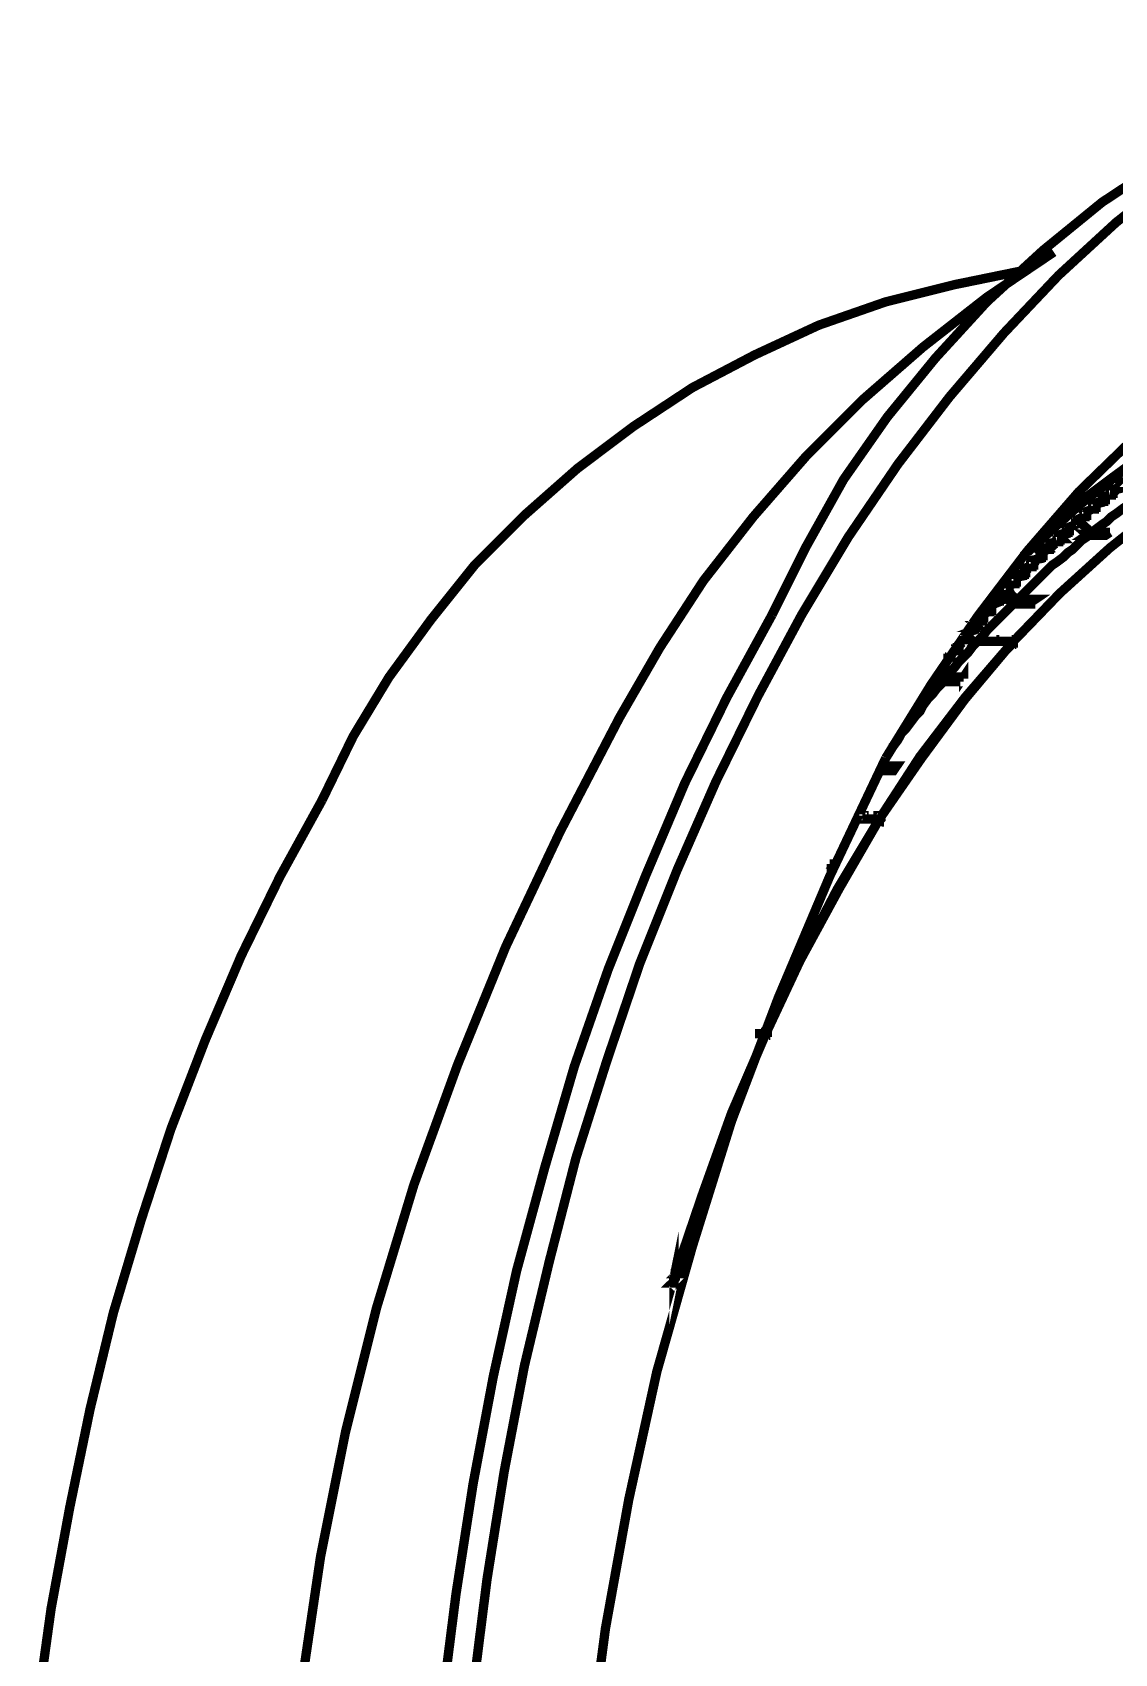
# Model space of a CAD drawing. Extents: x 0.1 to 11.6, y 0.3 to 16.2.
# Drawn here: x 4.107 to 5.265, y 6.283 to 8.018 of the extents above; entities that cross this region are included whole.
import ezdxf

# ---------------------------------------------------------------- set-up
doc = ezdxf.new("R2010")
doc.units = 0
doc.header["$MEASUREMENT"] = 0

msp = doc.modelspace()

# ---------------------------------------------------------------- linework, layer by layer
at = {"color": 0, "const_width": 0.01}
for points in [[(5.61833, 8.01335), (5.53999, 7.98833), (5.46332, 7.95833), (5.38997, 7.92333), (5.31999, 7.88167), (5.25168, 7.83664), (5.18832, 7.785), (5.12831, 7.72999), (5.07335, 7.66997), (5.02165, 7.60667), (4.97499, 7.53999), (4.935, 7.46832), (4.89833, 7.39501)], [(5.33003, 7.86501), (5.26665, 7.815), (5.20503, 7.75836), (5.14665, 7.69667), (5.08832, 7.62831), (5.03331, 7.55664), (4.97999, 7.47835), (4.93001, 7.39501), (4.93001, 7.39501), (4.88336, 7.30832), (4.83832, 7.21669), (4.79665, 7.12169), (4.75667, 7.02165), (4.72168, 6.91835), (4.68832, 6.81332), (4.66, 6.70335), (4.63336, 6.59169), (4.61165, 6.47835), (4.59332, 6.36333), (4.57835, 6.24501)], [(5.19997, 7.78331), (5.12831, 7.73503), (5.06, 7.68164), (4.99501, 7.625), (4.935, 7.565), (4.87831, 7.5), (4.82497, 7.43164), (4.77832, 7.36003), (4.73503, 7.285), (4.67165, 7.16336), (4.61333, 7.03999), (4.56168, 6.91336), (4.51497, 6.785), (4.47499, 6.65332), (4.44168, 6.52001), (4.41499, 6.38667), (4.39501, 6.25168)], [(5.16667, 7.76335), (5.09332, 7.74832), (5.02001, 7.72999), (4.94835, 7.70503), (4.87999, 7.67333), (4.81332, 7.63835), (4.75, 7.59668), (4.69, 7.55165), (4.63336, 7.50168), (4.58003, 7.44835), (4.53331, 7.38997), (4.48833, 7.32835), (4.44997, 7.26497), (4.41667, 7.19667)], [(5.74501, 7.69997), (5.72835, 7.70167), (5.69997, 7.70167), (5.67165, 7.70167), (5.64333, 7.69835), (5.61501, 7.69667), (5.58664, 7.69168), (5.55832, 7.685), (5.53, 7.67833), (5.50168, 7.66997), (5.47499, 7.66), (5.44667, 7.65001), (5.41997, 7.63835), (5.39165, 7.625), (5.36501, 7.61003), (5.33832, 7.59332), (5.31168, 7.57667), (5.285, 7.55832), (5.25999, 7.53999), (5.23335, 7.52001), (5.20833, 7.49669), (5.18332, 7.47499), (5.17665, 7.46832)], [(5.19835, 7.46832), (5.19667, 7.46832), (5.19667, 7.46669), (5.17665, 7.46669), (5.22835, 7.51335), (5.28331, 7.55664), (5.34169, 7.595), (5.39665, 7.62668), (5.45503, 7.65169), (5.51497, 7.67333)], [(5.285, 7.58333), (5.22667, 7.52669), (5.17165, 7.46332), (5.11833, 7.39333), (5.06836, 7.31999), (5.02001, 7.24164)], [(5.28331, 7.55664), (5.22835, 7.51335), (5.17665, 7.46669), (5.19667, 7.46669), (5.19835, 7.46832), (5.19667, 7.47168), (5.20335, 7.47331), (5.20335, 7.47499), (5.20503, 7.47499), (5.20503, 7.47667), (5.20665, 7.47667), (5.20665, 7.47835), (5.20503, 7.47999), (5.21332, 7.48335), (5.215, 7.48335), (5.215, 7.48503), (5.21669, 7.48503), (5.21669, 7.48665), (5.215, 7.48833), (5.22331, 7.49164), (5.22331, 7.49333), (5.22499, 7.49333), (5.22499, 7.49501), (5.22499, 7.49669), (5.23167, 7.5), (5.23335, 7.50168), (5.23503, 7.50168), (5.23503, 7.50331), (5.23335, 7.50499), (5.24164, 7.50836), (5.24164, 7.50999), (5.24333, 7.50999), (5.24501, 7.51167), (5.24333, 7.51335), (5.25, 7.51665), (5.25168, 7.51665), (5.25168, 7.51833), (5.25331, 7.51833), (5.25499, 7.52001), (5.25331, 7.52165), (5.25999, 7.52333), (5.26167, 7.52501), (5.26335, 7.52501), (5.26335, 7.52669), (5.26167, 7.52832), (5.27001, 7.53168)], [(5.31999, 7.53999), (5.315, 7.53836), (5.31, 7.53331), (5.30501, 7.53), (5.29833, 7.52669), (5.29335, 7.52333), (5.28836, 7.52001), (5.28331, 7.51665), (5.27832, 7.51167), (5.31668, 7.51167), (5.27832, 7.51167), (5.27333, 7.50836), (5.26665, 7.50331), (5.26167, 7.5), (5.25667, 7.49501), (5.25168, 7.49164), (5.24501, 7.48665), (5.24164, 7.48335)], [(5.26335, 7.52669), (5.26497, 7.52669), (5.26335, 7.52501), (5.26167, 7.52501), (5.26167, 7.52333), (5.25999, 7.52333)], [(5.26335, 7.52832), (5.27001, 7.53), (5.27001, 7.53168)], [(5.27333, 7.535), (5.27165, 7.53668), (5.28, 7.53836)], [(5.31668, 7.51167), (5.25999, 7.46669), (5.20665, 7.41835), (5.15668, 7.36664), (5.10499, 7.30664), (5.05664, 7.24333), (5.01335, 7.17665), (5.05832, 7.24164), (5.10499, 7.30501), (5.15668, 7.36664), (5.20665, 7.41835), (5.25999, 7.46669), (5.31668, 7.51167)], [(5.23335, 7.50499), (5.24164, 7.50836)], [(5.24501, 7.51167), (5.24501, 7.50999), (5.24333, 7.50999), (5.24333, 7.50836), (5.24164, 7.50836)], [(5.24333, 7.51335), (5.25, 7.51497), (5.25, 7.51665)], [(5.25499, 7.52001), (5.25499, 7.51833), (5.25331, 7.51833), (5.25331, 7.51665), (5.25168, 7.51665), (5.25, 7.51497)], [(5.25331, 7.52165), (5.25999, 7.52333)], [(5.215, 7.48833), (5.22331, 7.49164)], [(5.22499, 7.49501), (5.22667, 7.49501), (5.22499, 7.49333), (5.22331, 7.49164)], [(5.25499, 7.47999), (5.23503, 7.47999), (5.24001, 7.48335), (5.22499, 7.49669)], [(5.22499, 7.49669), (5.23167, 7.5)], [(5.23503, 7.50331), (5.23503, 7.50168), (5.23335, 7.50168), (5.23335, 7.5), (5.23167, 7.5)], [(5.23665, 7.47999), (5.23503, 7.47835), (5.22999, 7.47499), (5.22499, 7.47), (5.22, 7.465), (5.215, 7.46164), (5.21001, 7.45665), (5.20335, 7.45167), (5.19835, 7.44835), (5.19336, 7.44336), (5.18832, 7.43832), (5.18332, 7.43332), (5.17833, 7.42833), (5.17333, 7.42333), (5.16835, 7.41835), (5.16336, 7.41336), (5.16168, 7.41168)], [(5.19667, 7.47168), (5.20335, 7.47331)], [(5.20665, 7.47835), (5.20833, 7.47667), (5.20665, 7.47667), (5.20665, 7.47499), (5.20503, 7.47499), (5.20503, 7.47331), (5.20335, 7.47331)], [(5.20665, 7.47999), (5.21332, 7.48167), (5.21332, 7.48335)], [(5.21669, 7.48665), (5.21669, 7.48503), (5.215, 7.48503), (5.215, 7.48335), (5.21332, 7.48335), (5.21332, 7.48167)], [(5.23503, 7.47999), (5.23665, 7.47999), (5.25499, 7.47999), (5.25999, 7.48335)], [(5.25999, 7.48335), (5.24001, 7.48335)], [(5.19336, 7.465), (5.19499, 7.465), (5.19499, 7.46669), (5.19667, 7.46669), (5.19499, 7.46669), (5.19499, 7.465), (5.19336, 7.465), (5.18668, 7.46164), (5.18832, 7.46001), (5.18832, 7.45833), (5.18668, 7.45833), (5.18668, 7.45665), (5.185, 7.45665), (5.185, 7.45503), (5.17665, 7.45335), (5.17833, 7.44997), (5.17665, 7.44835), (5.17503, 7.44835), (5.17503, 7.44667), (5.16835, 7.44499), (5.16997, 7.44168), (5.16835, 7.44), (5.16667, 7.43832), (5.15831, 7.435), (5.16, 7.43164), (5.16, 7.43001), (5.15831, 7.43001), (5.15668, 7.42833), (5.15001, 7.42503), (5.15169, 7.42165), (5.15001, 7.42165), (5.15001, 7.41997), (5.14833, 7.41835), (5.14165, 7.41499), (5.14333, 7.41336), (5.14165, 7.41168), (5.14165, 7.41), (5.13997, 7.41), (5.13997, 7.40831), (5.13167, 7.405), (5.13336, 7.40332), (5.13336, 7.40169), (5.13167, 7.40001), (5.12999, 7.39833), (5.12332, 7.39501), (5.125, 7.39333), (5.125, 7.39165), (5.12332, 7.39165), (5.12332, 7.38997), (5.12169, 7.38997), (5.12169, 7.38835), (5.11501, 7.38499), (5.11664, 7.38336), (5.11501, 7.38336), (5.11501, 7.38167), (5.11333, 7.37999), (5.11333, 7.37831), (5.10667, 7.37668)], [(5.17503, 7.465), (5.17665, 7.46669), (5.17165, 7.46164)], [(5.17665, 7.46669), (5.17833, 7.46669)], [(5.17665, 7.46669), (5.17833, 7.46669)], [(5.18832, 7.46001), (5.18832, 7.45833), (5.18668, 7.45833), (5.18668, 7.45665), (5.185, 7.45665), (5.185, 7.45503)], [(5.18668, 7.46164), (5.19336, 7.465)], [(5.19667, 7.46669), (5.19835, 7.46669)], [(5.15831, 7.435), (5.16667, 7.43668), (5.16667, 7.43832)], [(5.16997, 7.44168), (5.16997, 7.44), (5.16835, 7.44), (5.16835, 7.43832), (5.16667, 7.43832), (5.16667, 7.43668)], [(5.16835, 7.44336), (5.17503, 7.44667)], [(5.17833, 7.44997), (5.17833, 7.44835), (5.17665, 7.44835), (5.17665, 7.44667), (5.17503, 7.44667)], [(5.17665, 7.45335), (5.185, 7.45503)], [(5.15169, 7.42165), (5.15169, 7.41997), (5.15001, 7.41997), (5.15001, 7.41835), (5.14833, 7.41835)], [(5.15001, 7.42503), (5.15668, 7.42833)], [(5.16, 7.43164), (5.16, 7.43001), (5.15831, 7.43001), (5.15831, 7.42833), (5.15668, 7.42833)], [(5.15668, 7.40668), (5.15332, 7.40332), (5.14833, 7.39833), (5.14333, 7.39333), (5.13835, 7.38835), (5.13336, 7.38336), (5.12831, 7.37831), (5.12332, 7.37169), (5.11833, 7.36664), (5.15668, 7.36664), (5.11833, 7.36664), (5.11333, 7.36165), (5.10835, 7.35499), (5.10335, 7.34999), (5.09831, 7.345), (5.09332, 7.33832), (5.08832, 7.33333), (5.08501, 7.32835)], [(5.13167, 7.405), (5.13997, 7.40831)], [(5.14333, 7.41336), (5.14333, 7.41168), (5.14165, 7.41168), (5.14165, 7.41), (5.13997, 7.41), (5.13997, 7.40831)], [(5.14165, 7.41499), (5.14833, 7.41835)], [(5.17503, 7.40831), (5.17503, 7.40668), (5.15668, 7.40668), (5.14501, 7.41667)], [(5.14501, 7.41667), (5.15668, 7.40668)], [(5.15668, 7.40668), (5.15668, 7.40831), (5.16, 7.41168), (5.15001, 7.41997)], [(5.15668, 7.40831), (5.17503, 7.40831), (5.18001, 7.41168), (5.16, 7.41168)], [(5.18001, 7.41168), (5.18164, 7.41168)], [(4.89833, 7.39501), (4.84999, 7.30664), (4.80501, 7.215), (4.76335, 7.11664), (4.72331, 7.01665), (4.68668, 6.91168), (4.655, 6.80333), (4.625, 6.69336), (4.59999, 6.58003), (4.57835, 6.465), (4.56, 6.34668), (4.54497, 6.22835)], [(5.11501, 7.38499), (5.12169, 7.38835)], [(5.125, 7.39333), (5.125, 7.39165), (5.12332, 7.38997), (5.12332, 7.38835), (5.12169, 7.38835)], [(5.12332, 7.39501), (5.12999, 7.39833)], [(5.13336, 7.40332), (5.13336, 7.40169), (5.13336, 7.40001), (5.13167, 7.40001), (5.13167, 7.39833), (5.12999, 7.39833)], [(5.09999, 7.36664), (5.10335, 7.36833), (5.10499, 7.36833), (5.10499, 7.37001), (5.10667, 7.37169), (5.10667, 7.37332), (5.10499, 7.375), (5.11333, 7.37831)], [(5.10667, 7.37332), (5.10835, 7.37169), (5.10667, 7.37169), (5.10667, 7.37001), (5.10499, 7.37001), (5.10499, 7.36833), (5.10335, 7.36833)], [(5.11664, 7.38336), (5.11664, 7.38167), (5.11501, 7.38167), (5.11501, 7.37999), (5.11333, 7.37999), (5.11333, 7.37831)], [(5.11501, 7.38499), (5.11664, 7.38499)], [(5.11664, 7.38336), (5.11833, 7.38336)], [(5.08664, 7.34668), (5.08664, 7.34831), (5.08832, 7.34831), (5.08832, 7.34999), (5.09, 7.35167)], [(5.09, 7.35167), (5.09, 7.34999), (5.08832, 7.34999), (5.08832, 7.34831), (5.08664, 7.34831), (5.08664, 7.34668)], [(5.09169, 7.35667), (5.095, 7.35667), (5.095, 7.35835)], [(5.09332, 7.35667), (5.095, 7.35835), (5.09668, 7.35835), (5.09668, 7.36003), (5.09831, 7.36165), (5.09668, 7.36333)], [(5.09831, 7.36165), (5.09831, 7.36003), (5.09668, 7.36003), (5.09668, 7.35835), (5.095, 7.35835), (5.095, 7.35667)], [(5.09831, 7.36501), (5.10335, 7.36833)], [(5.11833, 7.36664), (5.12001, 7.36664)], [(5.12332, 7.36833), (5.125, 7.36833)], [(5.12332, 7.36833), (5.125, 7.36833)], [(5.13997, 7.36833), (5.14165, 7.36833)], [(5.15332, 7.36165), (5.155, 7.36165)], [(5.15668, 7.36664), (5.15831, 7.36664)], [(5.07335, 7.32835), (5.08003, 7.32335), (5.09999, 7.32335), (5.10335, 7.32835), (5.10335, 7.32667)], [(5.08165, 7.34), (5.08165, 7.33832)], [(5.08501, 7.34668), (5.08664, 7.34668)], [(5.02669, 7.25331), (5.02832, 7.25499), (5.03331, 7.26167), (5.03668, 7.26833), (5.04167, 7.27333), (5.04665, 7.28), (5.05165, 7.28668), (5.05664, 7.29167), (5.06, 7.29833), (5.065, 7.30501), (5.06999, 7.31), (5.07497, 7.31668), (5.08003, 7.32167), (5.08165, 7.32335), (5.07335, 7.32835)], [(5.09999, 7.32335), (5.08003, 7.32335), (5.08333, 7.32835), (5.07667, 7.33333)], [(5.08003, 7.32335), (5.08165, 7.32335)], [(5.10335, 7.32835), (5.08333, 7.32835)], [(5.02001, 7.24164), (4.96001, 7.11501), (4.905, 6.98503), (4.85499, 6.85335), (4.81332, 6.72), (4.77501, 6.58501), (4.74501, 6.44835), (4.72, 6.31), (4.70167, 6.17165), (4.68832, 6.03168), (4.68164, 5.89165), (4.68164, 5.75168), (4.68832, 5.61165), (4.70167, 5.47168), (4.72, 5.33333), (4.74333, 5.19499), (4.77501, 5.05832), (4.81168, 4.92333), (4.85499, 4.78999), (4.90332, 4.65831), (4.95833, 4.53)], [(5.02832, 7.22835), (5.01335, 7.22835), (5.02832, 7.22835), (5.03168, 7.23335), (5.01665, 7.23335)], [(5.03168, 7.23335), (5.03331, 7.23335)], [(5.02832, 7.22835), (5.03, 7.22835)], [(4.41667, 7.19667), (4.37169, 7.11501), (4.33003, 7.03), (4.29167, 6.94), (4.25499, 6.845), (4.22331, 6.74832), (4.19336, 6.64833), (4.16835, 6.54497), (4.14665, 6.44), (4.12668, 6.33165), (4.11165, 6.22331)], [(4.99669, 7.18001), (4.99669, 7.17833), (4.99501, 7.17833), (4.99669, 7.17833), (4.99669, 7.18001), (4.99669, 7.17833)], [(4.99669, 7.18001), (4.99832, 7.18001)], [(5.01335, 7.18001), (5.01335, 7.17833), (5.01167, 7.17833), (5.01335, 7.17833), (5.01335, 7.18001), (5.01335, 7.17833)], [(5.01335, 7.18001), (5.01497, 7.18001)], [(5.01167, 7.17165), (5.01335, 7.17165)], [(5.01335, 7.17665), (5.01497, 7.17665)], [(5.01335, 7.17665), (5.01497, 7.17665)], [(5.01335, 7.17665), (5.01497, 7.17665)], [(4.96164, 7.12332), (4.95665, 7.12332), (4.96164, 7.12332), (4.965, 7.12831), (4.96001, 7.12831)], [(4.965, 7.12831), (4.96669, 7.12831)], [(4.96164, 7.12332), (4.96332, 7.12332)], [(4.88997, 6.94168), (4.88835, 6.94168)], [(4.88997, 6.94997), (4.89165, 6.94997)], [(4.88997, 6.94997), (4.89165, 6.94997)], [(4.88997, 6.94997), (4.89165, 6.94997)], [(4.89165, 6.94667), (4.89333, 6.94667)], [(4.78999, 6.67503), (4.79167, 6.67665), (4.79335, 6.685), (4.79335, 6.68332)], [(4.79335, 6.68001), (4.79167, 6.68001)], [(4.79335, 6.685), (4.79497, 6.685)], [(4.79335, 6.685), (4.79497, 6.685)], [(4.79335, 6.685), (4.79497, 6.685)]]:
    msp.add_lwpolyline(points, dxfattribs=at)
for points in [[(5.22331, 7.49164), (5.23665, 7.47999), (5.22331, 7.49164)], [(5.15332, 7.36333), (5.15332, 7.36165), (5.155, 7.36333), (5.15668, 7.36501), (5.15668, 7.36664), (5.15831, 7.36833), (5.16, 7.37001), (5.15831, 7.36833), (5.15668, 7.36664), (5.15668, 7.36501), (5.155, 7.36501), (5.155, 7.36333), (5.15332, 7.36333)], [(5.12332, 7.36833), (5.12169, 7.36833), (5.12332, 7.36833)], [(5.12332, 7.36833), (5.12169, 7.36833), (5.12332, 7.36833)], [(5.13997, 7.36833), (5.13835, 7.36833), (5.13997, 7.36833)], [(5.13997, 7.36833), (5.13835, 7.36833), (5.13997, 7.36833)], [(5.15668, 7.36833), (5.155, 7.36833), (5.15668, 7.36833)], [(5.15668, 7.36833), (5.155, 7.36833), (5.15668, 7.36833)], [(4.99669, 7.18001), (4.99669, 7.17833), (4.99501, 7.17833), (4.99501, 7.18001), (4.99669, 7.18001)], [(5.01167, 7.17165), (5.01167, 7.17333), (5.01335, 7.17503), (5.01335, 7.17665), (5.01497, 7.17833), (5.01665, 7.18001), (5.01497, 7.17833), (5.01497, 7.17665), (5.01335, 7.17503), (5.01335, 7.17333), (5.01167, 7.17333), (5.01167, 7.17165)], [(5.01335, 7.18001), (5.01335, 7.17833), (5.01167, 7.17833), (5.01167, 7.18001), (5.01335, 7.18001)], [(4.89165, 6.94667), (4.85499, 6.86165), (4.82335, 6.77333), (4.79335, 6.685), (4.82335, 6.77333), (4.85499, 6.86165), (4.89165, 6.94667), (4.92833, 7.02501), (4.96832, 7.10167), (5.01335, 7.17665), (4.97, 7.10167), (4.92833, 7.02501), (4.89165, 6.94667)], [(4.98503, 7.17665), (5.01335, 7.17665), (4.98503, 7.17665)], [(4.89165, 6.94667), (4.87999, 6.94667), (4.89165, 6.94667)], [(4.88997, 6.94997), (4.88835, 6.94997), (4.88997, 6.94997)], [(4.88997, 6.94168), (4.88997, 6.94336), (4.88997, 6.94499), (4.89165, 6.94499), (4.89165, 6.94667), (4.89165, 6.94835), (4.89333, 6.94835), (4.89333, 6.94997), (4.89333, 6.95167), (4.89333, 6.94997), (4.89165, 6.94835), (4.89165, 6.94667), (4.89165, 6.94499), (4.88997, 6.94499), (4.88997, 6.94336), (4.88997, 6.94168)], [(4.79167, 6.68001), (4.79335, 6.68001), (4.79335, 6.68164), (4.79335, 6.68332), (4.79497, 6.685), (4.79497, 6.68668), (4.79497, 6.68832), (4.79665, 6.69), (4.79497, 6.69), (4.79497, 6.68832), (4.79497, 6.68668), (4.79335, 6.685), (4.79335, 6.68332), (4.79335, 6.68164), (4.79167, 6.68001)]]:
    msp.add_lwpolyline(points, close=True, dxfattribs=at)

doc.saveas('drawing.dxf')
